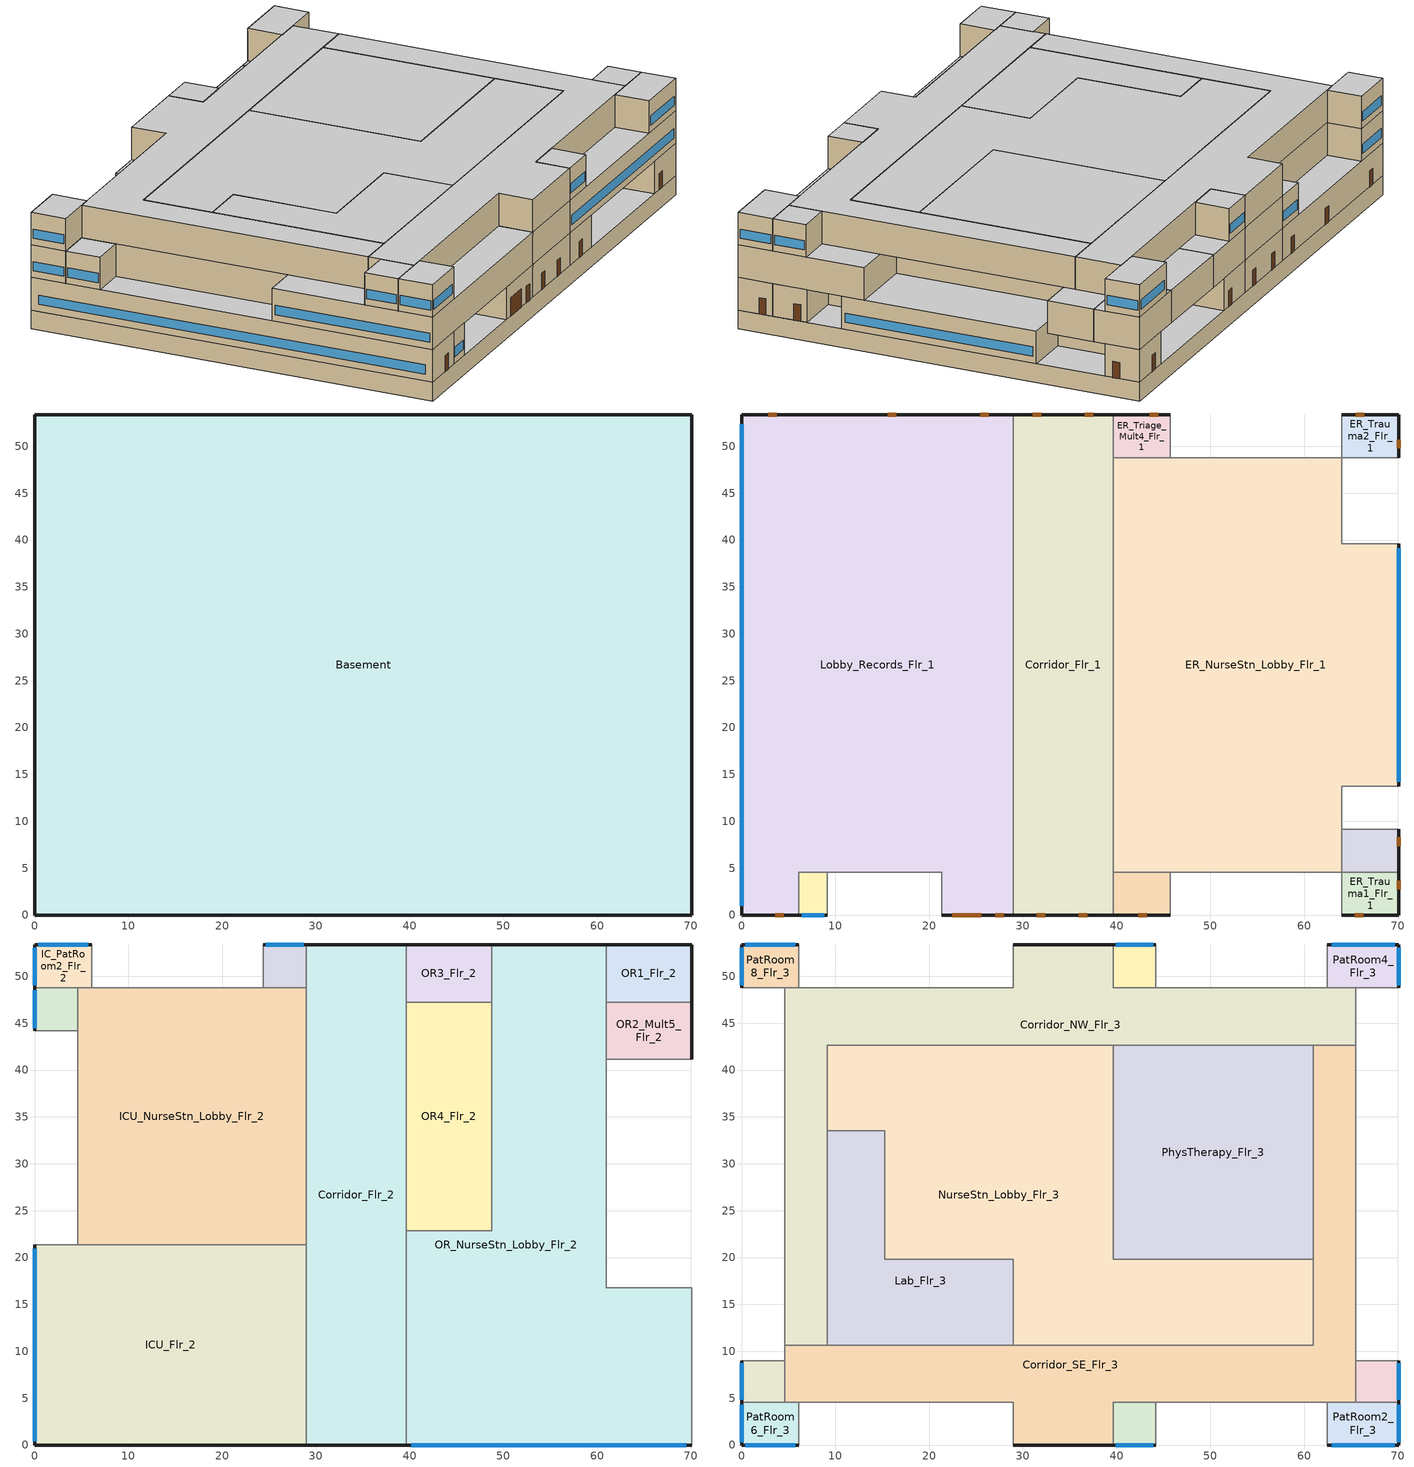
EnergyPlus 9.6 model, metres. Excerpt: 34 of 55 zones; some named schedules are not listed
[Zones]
Basement
 floor adiabatic (ext_slab_8in_with_carpet): 70.1,53.34 70.1,0 0,0 0,53.34 z-2.44
 wall ground: 70.1,0 70.1,53.34 0,53.34 0,0 70.1,0 z-2.44:0
 ceiling adiabatic (int_slab_ceiling): 70.1,0 70.1,53.34 0,53.34 0,0 z0
Corridor_Flr_1
 floor adiabatic (int_slab_floor): 39.62,53.34 39.62,0 28.96,0 28.96,53.34 z0
 wall outside (nonres_ext_wall): 39.62,53.34 28.96,53.34 / 28.96,0 39.62,0 z0:4.27
 wall to Lobby_Records_Flr_1 (Air_Wall): 28.96,53.34 28.96,15.24 z0:4.27
 wall to Lobby_Records_Flr_1 (int_wall): 28.96,15.24 28.96,0 z0:4.27
 wall adiabatic (int_wall): 39.62,0 39.62,53.34 z0:4.27
 door (Swinging Door_con): 37.53,53.34 36.62,53.34 / 31.97,53.34 31.05,53.34 / 31.5,0 32.41,0 / 35.95,0 36.87,0 z0:2.13
 ceiling adiabatic (int_slab_ceiling): 39.62,0 39.62,53.34 28.96,53.34 28.96,0 z4.27
ER_Exam1_Mult4_Flr_1
 floor adiabatic (int_slab_floor): 45.72,4.57 45.72,0 39.62,0 39.62,4.57 z0
 wall outside (nonres_ext_wall): 39.62,0 45.72,0 z0:4.27
 wall adiabatic (int_wall): 45.72,0 45.72,4.57 39.62,4.57 39.62,0 z0:4.27
 door (Swinging Door_con): 42.29,0 43.2,0 z0:2.13
 ceiling adiabatic (int_slab_ceiling): 45.72,0 45.72,4.57 39.62,4.57 39.62,0 z4.27
ER_Exam3_Mult4_Flr_1
 floor adiabatic (int_slab_floor): 70.1,9.14 70.1,4.57 64.01,4.57 64.01,9.14 z0
 wall outside (nonres_ext_wall): 70.1,4.57 70.1,9.14 z0:4.27
 wall adiabatic (int_wall): 70.1,9.14 64.01,9.14 64.01,4.57 70.1,4.57 z0:4.27
 door (Swinging Door_con): 70.1,7.36 70.1,8.27 z0:2.13
 ceiling adiabatic (int_slab_ceiling): 70.1,4.57 70.1,9.14 64.01,9.14 64.01,4.57 z4.27
ER_NurseStn_Lobby_Flr_1
 floor adiabatic (int_slab_floor): 64.01,48.77 64.01,39.62 70.1,39.62 70.1,13.72 64.01,13.72 64.01,4.57 39.62,4.57 39.62,48.77 z0
 wall outside (nonres_ext_wall): 70.1,13.72 70.1,39.62 z0:4.27
 wall adiabatic (int_wall): 70.1,39.62 64.01,39.62 64.01,48.77 39.62,48.77 39.62,4.57 64.01,4.57 64.01,13.72 70.1,13.72 z0:4.27
 window (NonresWindow_U_0.57_SHGC_0.25): 70.1,14.2 70.1,39.14 z0.91:2.13
 ceiling adiabatic (int_slab_ceiling): 64.01,4.57 64.01,13.72 70.1,13.72 70.1,39.62 64.01,39.62 64.01,48.77 39.62,48.77 39.62,4.57 z4.27
ER_Trauma1_Flr_1
 floor adiabatic (int_slab_floor): 70.1,4.57 70.1,0 64.01,0 64.01,4.57 z0
 wall outside (nonres_ext_wall): 64.01,0 70.1,0 70.1,4.57 z0:4.27
 wall adiabatic (int_wall): 70.1,4.57 64.01,4.57 64.01,0 z0:4.27
 door (Swinging Door_con): 70.1,2.76 70.1,3.67 / 65.38,0 66.29,0 z0:2.13
 ceiling adiabatic (int_slab_ceiling): 70.1,0 70.1,4.57 64.01,4.57 64.01,0 z4.27
ER_Trauma2_Flr_1
 floor adiabatic (int_slab_floor): 70.1,53.34 70.1,48.77 64.01,48.77 64.01,53.34 z0
 wall outside (nonres_ext_wall): 70.1,48.77 70.1,53.34 64.01,53.34 z0:4.27
 wall adiabatic (int_wall): 64.01,53.34 64.01,48.77 70.1,48.77 z0:4.27
 door (Swinging Door_con): 70.1,49.79 70.1,50.7 / 66.43,53.34 65.52,53.34 z0:2.13
 ceiling adiabatic (int_slab_ceiling): 70.1,48.77 70.1,53.34 64.01,53.34 64.01,48.77 z4.27
ER_Triage_Mult4_Flr_1
 floor adiabatic (int_slab_floor): 45.72,53.34 45.72,48.77 39.62,48.77 39.62,53.34 z0
 wall outside (nonres_ext_wall): 45.72,53.34 39.62,53.34 z0:4.27
 wall adiabatic (int_wall): 39.62,53.34 39.62,48.77 45.72,48.77 45.72,53.34 z0:4.27
 door (Swinging Door_con): 44.45,53.34 43.53,53.34 z0:2.13
 ceiling adiabatic (int_slab_ceiling): 45.72,48.77 45.72,53.34 39.62,53.34 39.62,48.77 z4.27
Lobby_Records_Flr_1
 floor adiabatic (int_slab_floor): 28.96,53.34 28.96,0 21.34,0 21.34,4.57 6.1,4.57 6.1,0 0,0 0,53.34 z0
 wall outside (nonres_ext_wall): 21.34,0 28.96,0 / 28.96,53.34 0,53.34 0,0 6.1,0 z0:4.27
 wall adiabatic (int_wall): 6.1,0 6.1,4.57 21.34,4.57 21.34,0 z0:4.27
 window (NonresWindow_U_0.57_SHGC_0.25): 0,52.34 0,1 z0.91:2.13
 door (Swinging Door_con): 3.59,0 4.5,0 / 27.05,0 27.97,0 / 26.37,53.34 25.46,53.34 / 16.51,53.34 15.59,53.34 / 3.75,53.34 2.84,53.34 z0:2.13
 door (Overhead Door_con): 22.48,0 25.53,0 z0:2.44
 ceiling adiabatic (int_slab_ceiling): 28.96,0 28.96,53.34 0,53.34 0,0 6.1,0 6.1,4.57 21.34,4.57 21.34,0 z4.27
Office1_Mult4_Flr_1
 floor adiabatic (int_slab_floor): 9.14,4.57 9.14,0 6.1,0 6.1,4.57 z0
 wall outside (nonres_ext_wall): 6.1,0 9.14,0 z0:4.27
 wall adiabatic (int_wall): 9.14,0 9.14,4.57 6.1,4.57 6.1,0 z0:4.27
 window (NonreseastWindow_U_0.57_SHGC_0.25): 6.41,0 8.84,0 z0.91:2.13
 ceiling adiabatic (int_slab_ceiling): 9.14,0 9.14,4.57 6.1,4.57 6.1,0 z4.27
Corridor_Flr_2
 floor adiabatic (int_slab_floor): 39.62,53.34 39.62,0 28.96,0 28.96,53.34 z4.27
 wall outside (nonres_ext_wall): 39.62,53.34 28.96,53.34 / 28.96,0 39.62,0 z4.27:8.54
 wall adiabatic (int_wall): 39.62,0 39.62,53.34 / 28.96,53.34 28.96,0 z4.27:8.54
 ceiling adiabatic (int_slab_ceiling): 39.62,0 39.62,53.34 28.96,53.34 28.96,0 z8.54
ICU_Flr_2
 floor adiabatic (int_slab_floor): 28.96,21.34 28.96,0 0,0 0,21.34 z4.27
 wall outside (nonres_ext_wall): 0,21.34 0,0 28.96,0 z4.27:8.54
 wall adiabatic (int_wall): 28.96,0 28.96,21.34 0,21.34 z4.27:8.54
 window (NonresWindow_U_0.57_SHGC_0.25): 0,20.94 0,0.4 z5.18:6.4
 ceiling adiabatic (int_slab_ceiling): 28.96,0 28.96,21.34 0,21.34 0,0 z8.54
ICU_NurseStn_Lobby_Flr_2
 floor adiabatic (int_slab_floor): 28.96,48.77 28.96,21.34 4.57,21.34 4.57,48.77 z4.27
 wall adiabatic (int_wall): 28.96,21.34 28.96,48.77 4.57,48.77 4.57,21.34 28.96,21.34 z4.27:8.54
 ceiling adiabatic (int_slab_ceiling): 28.96,21.34 28.96,48.77 4.57,48.77 4.57,21.34 z8.54
IC_PatRoom1_Mult5_Flr_2
 floor adiabatic (int_slab_floor): 28.96,53.34 28.96,48.77 24.38,48.77 24.38,53.34 z4.27
 wall outside (nonres_ext_wall): 28.96,53.34 24.38,53.34 z4.27:8.54
 wall adiabatic (int_wall): 24.38,53.34 24.38,48.77 28.96,48.77 28.96,53.34 z4.27:8.54
 window (NonresWindow_U_0.57_SHGC_0.25): 28.68,53.34 24.66,53.34 z5.18:6.4
 ceiling adiabatic (int_slab_ceiling): 28.96,48.77 28.96,53.34 24.38,53.34 24.38,48.77 z8.54
IC_PatRoom2_Flr_2
 floor adiabatic (int_slab_floor): 6.1,53.34 6.1,48.77 0,48.77 0,53.34 z4.27
 wall outside (nonres_ext_wall): 6.1,53.34 0,53.34 0,48.77 z4.27:8.54
 wall adiabatic (int_wall): 0,48.77 6.1,48.77 6.1,53.34 z4.27:8.54
 window (NonresWindow_U_0.57_SHGC_0.25): 5.73,53.34 0.37,53.34 / 0,53.07 0,49.04 z5.18:6.4
 ceiling adiabatic (int_slab_ceiling): 6.1,48.77 6.1,53.34 0,53.34 0,48.77 z8.54
IC_PatRoom3_Mult6_Flr_2
 floor adiabatic (int_slab_floor): 4.57,48.77 4.57,44.2 0,44.2 0,48.77 z4.27
 wall outside (nonres_ext_wall): 0,48.77 0,44.2 z4.27:8.54
 wall adiabatic (int_wall): 0,44.2 4.57,44.2 4.57,48.77 0,48.77 z4.27:8.54
 window (NonresWindow_U_0.57_SHGC_0.25): 0,48.49 0,44.47 z5.18:6.4
 ceiling adiabatic (int_slab_ceiling): 4.57,44.2 4.57,48.77 0,48.77 0,44.2 z8.54
OR1_Flr_2
 floor adiabatic (int_slab_floor): 70.1,53.34 70.1,47.24 60.96,47.24 60.96,53.34 z4.27
 wall outside (nonres_ext_wall): 70.1,47.24 70.1,53.34 60.96,53.34 z4.27:8.54
 wall adiabatic (int_wall): 60.96,53.34 60.96,47.24 70.1,47.24 z4.27:8.54
 ceiling adiabatic (int_slab_ceiling): 70.1,47.24 70.1,53.34 60.96,53.34 60.96,47.24 z8.54
OR2_Mult5_Flr_2
 floor adiabatic (int_slab_floor): 70.1,47.24 70.1,41.15 60.96,41.15 60.96,47.24 z4.27
 wall outside (nonres_ext_wall): 70.1,41.15 70.1,47.24 z4.27:8.54
 wall adiabatic (int_wall): 70.1,47.24 60.96,47.24 60.96,41.15 70.1,41.15 z4.27:8.54
 ceiling adiabatic (int_slab_ceiling): 70.1,41.15 70.1,47.24 60.96,47.24 60.96,41.15 z8.54
OR3_Flr_2
 floor adiabatic (int_slab_floor): 48.77,53.34 48.77,47.24 39.62,47.24 39.62,53.34 z4.27
 wall outside (nonres_ext_wall): 48.77,53.34 39.62,53.34 z4.27:8.54
 wall adiabatic (int_wall): 39.62,53.34 39.62,47.24 48.77,47.24 48.77,53.34 z4.27:8.54
 ceiling adiabatic (int_slab_ceiling): 48.77,47.24 48.77,53.34 39.62,53.34 39.62,47.24 z8.54
OR4_Flr_2
 floor adiabatic (int_slab_floor): 48.77,47.24 48.77,22.86 39.62,22.86 39.62,47.24 z4.27
 wall adiabatic (int_wall): 48.77,22.86 48.77,47.24 39.62,47.24 39.62,22.86 48.77,22.86 z4.27:8.54
 ceiling adiabatic (int_slab_ceiling): 48.77,22.86 48.77,47.24 39.62,47.24 39.62,22.86 z8.54
OR_NurseStn_Lobby_Flr_2
 floor adiabatic (int_slab_floor): 60.96,53.34 60.96,16.76 70.1,16.76 70.1,0 39.62,0 39.62,22.86 48.77,22.86 48.77,53.34 z4.27
 wall outside (nonres_ext_wall): 60.96,53.34 48.77,53.34 / 39.62,0 70.1,0 z4.27:8.54
 wall adiabatic (int_wall): 70.1,0 70.1,16.76 60.96,16.76 60.96,53.34 / 48.77,53.34 48.77,22.86 39.62,22.86 39.62,0 z4.27:8.54
 window (NonreseastWindow_U_0.57_SHGC_0.25): 40.2,0 69.53,0 z5.18:6.4
 ceiling adiabatic (int_slab_ceiling): 70.1,0 70.1,16.76 60.96,16.76 60.96,53.34 48.77,53.34 48.77,22.86 39.62,22.86 39.62,0 z8.54
Corridor_NW_Flr_3
 floor adiabatic (int_slab_floor): 39.62,53.34 39.62,48.77 65.53,48.77 65.53,42.67 9.14,42.67 9.14,10.67 4.57,10.67 4.57,48.77 28.96,48.77 28.96,53.34 z8.54
 wall outside (res_ext_wall): 39.62,53.34 28.96,53.34 z8.54:12.8
 wall to NurseStn_Lobby_Flr_3 (Air_Wall): 9.14,33.58 9.14,42.67 39.62,42.67 z8.54:12.8
 wall adiabatic (int_wall): 28.96,53.34 28.96,48.77 4.57,48.77 4.57,10.67 / 65.53,42.67 65.53,48.77 39.62,48.77 39.62,53.34 z8.54:12.8
 wall to PhysTherapy_Flr_3 (int_wall): 39.62,42.67 60.96,42.67 z8.54:12.8
 wall to Lab_Flr_3 (int_wall): 9.14,10.67 9.14,33.58 z8.54:12.8
 wall to Corridor_SE_Flr_3 (Air_Wall): 60.96,42.67 65.53,42.67 / 4.57,10.67 9.14,10.67 z8.54:12.8
 ceiling adiabatic (int_slab_ceiling): 9.14,10.67 9.14,42.67 65.53,42.67 65.53,48.77 39.62,48.77 39.62,53.34 28.96,53.34 28.96,48.77 4.57,48.77 4.57,10.67 z12.8
Corridor_SE_Flr_3
 floor adiabatic (int_slab_floor): 65.53,42.67 65.53,4.57 39.62,4.57 39.62,0 28.96,0 28.96,4.57 4.57,4.57 4.57,10.67 60.96,10.67 60.96,42.67 z8.54
 wall outside (res_ext_wall): 28.96,0 39.62,0 z8.54:12.8
 wall adiabatic (int_wall): 39.62,0 39.62,4.57 65.53,4.57 65.53,42.67 / 4.57,10.67 4.57,4.57 28.96,4.57 28.96,0 z8.54:12.8
 wall to NurseStn_Lobby_Flr_3 (Air_Wall): 60.96,19.81 60.96,10.67 28.96,10.67 z8.54:12.8
 wall to PhysTherapy_Flr_3 (int_wall): 60.96,42.67 60.96,19.81 z8.54:12.8
 wall to Lab_Flr_3 (int_wall): 28.96,10.67 9.14,10.67 z8.54:12.8
 ceiling adiabatic (int_slab_ceiling): 39.62,0 39.62,4.57 65.53,4.57 65.53,42.67 60.96,42.67 60.96,10.67 4.57,10.67 4.57,4.57 28.96,4.57 28.96,0 z12.8
Lab_Flr_3
 floor adiabatic (int_slab_floor): 15.24,33.53 15.24,19.81 28.96,19.81 28.96,10.67 9.14,10.67 9.14,33.53 z8.54
 wall to NurseStn_Lobby_Flr_3 (int_wall): 28.96,10.67 28.96,19.81 15.24,19.81 15.24,33.53 9.14,33.53 z8.54:12.8
 ceiling adiabatic (int_slab_ceiling): 28.96,10.67 28.96,19.81 15.24,19.81 15.24,33.53 9.14,33.53 9.14,10.67 z12.8
NurseStn_Lobby_Flr_3
 floor adiabatic (int_slab_floor): 39.62,42.67 39.62,19.81 60.96,19.81 60.96,10.67 28.96,10.67 28.96,19.81 15.24,19.81 15.24,33.53 9.14,33.53 9.14,42.67 z8.54
 wall to PhysTherapy_Flr_3 (int_wall): 60.96,19.81 39.62,19.81 39.62,42.67 z8.54:12.8
 ceiling adiabatic (int_slab_ceiling): 60.96,10.67 60.96,19.81 39.62,19.81 39.62,42.67 9.14,42.67 9.14,33.53 15.24,33.53 15.24,19.81 28.96,19.81 28.96,10.67 z12.8
PatRoom1_Mult10_Flr_3
 floor adiabatic (int_slab_floor): 44.2,4.57 44.2,0 39.62,0 39.62,4.57 z8.54
 wall outside (res_ext_wall): 39.62,0 44.2,0 z8.54:12.8
 wall adiabatic (int_wall): 44.2,0 44.2,4.57 39.62,4.57 39.62,0 z8.54:12.8
 window (NonreseastWindow_U_0.57_SHGC_0.25): 39.9,0 43.92,0 z9.45:10.67
 ceiling adiabatic (int_slab_ceiling): 44.2,0 44.2,4.57 39.62,4.57 39.62,0 z12.8
PatRoom2_Flr_3
 floor adiabatic (int_slab_floor): 70.1,4.57 70.1,0 62.48,0 62.48,4.57 z8.54
 wall outside (res_ext_wall): 62.48,0 70.1,0 70.1,4.57 z8.54:12.8
 wall adiabatic (int_wall): 70.1,4.57 62.48,4.57 62.48,0 z8.54:12.8
 window (NonresWindow_U_0.57_SHGC_0.25): 70.1,0.27 70.1,4.3 z9.45:10.67
 window (NonreseastWindow_U_0.57_SHGC_0.25): 62.94,0 69.65,0 z9.45:10.67
 ceiling adiabatic (int_slab_ceiling): 70.1,0 70.1,4.57 62.48,4.57 62.48,0 z12.8
PatRoom3_Mult10_Flr_3
 floor adiabatic (int_slab_floor): 70.1,8.99 70.1,4.57 65.53,4.57 65.53,8.99 z8.54
 wall outside (res_ext_wall): 70.1,4.57 70.1,8.99 z8.54:12.8
 wall adiabatic (int_wall): 70.1,8.99 65.53,8.99 65.53,4.57 70.1,4.57 z8.54:12.8
 window (NonresWindow_U_0.57_SHGC_0.25): 70.1,4.84 70.1,8.73 z9.45:10.67
 ceiling adiabatic (int_slab_ceiling): 70.1,4.57 70.1,8.99 65.53,8.99 65.53,4.57 z12.8
PatRoom4_Flr_3
 floor adiabatic (int_slab_floor): 70.1,53.34 70.1,48.77 62.48,48.77 62.48,53.34 z8.54
 wall outside (res_ext_wall): 70.1,48.77 70.1,53.34 62.48,53.34 z8.54:12.8
 wall adiabatic (int_wall): 62.48,53.34 62.48,48.77 70.1,48.77 z8.54:12.8
 window (NonresWindow_U_0.57_SHGC_0.25): 70.1,49.04 70.1,53.07 / 69.65,53.34 62.94,53.34 z9.45:10.67
 ceiling adiabatic (int_slab_ceiling): 70.1,48.77 70.1,53.34 62.48,53.34 62.48,48.77 z12.8
PatRoom5_Mult10_Flr_3
 floor adiabatic (int_slab_floor): 44.2,53.34 44.2,48.77 39.62,48.77 39.62,53.34 z8.54
 wall outside (res_ext_wall): 44.2,53.34 39.62,53.34 z8.54:12.8
 wall adiabatic (int_wall): 39.62,53.34 39.62,48.77 44.2,48.77 44.2,53.34 z8.54:12.8
 window (NonresWindow_U_0.57_SHGC_0.25): 43.92,53.34 39.9,53.34 z9.45:10.67
 ceiling adiabatic (int_slab_ceiling): 44.2,48.77 44.2,53.34 39.62,53.34 39.62,48.77 z12.8
PatRoom6_Flr_3
 floor adiabatic (int_slab_floor): 6.1,4.57 6.1,0 0,0 0,4.57 z8.54
 wall outside (res_ext_wall): 0,4.57 0,0 6.1,0 z8.54:12.8
 wall adiabatic (int_wall): 6.1,0 6.1,4.57 0,4.57 z8.54:12.8
 window (NonreseastWindow_U_0.57_SHGC_0.25): 0.37,0 5.73,0 z9.45:10.67
 window (NonresWindow_U_0.57_SHGC_0.25): 0,4.3 0,0.27 z9.45:10.67
 ceiling adiabatic (int_slab_ceiling): 6.1,0 6.1,4.57 0,4.57 0,0 z12.8
PatRoom7_Mult10_Flr_3
 floor adiabatic (int_slab_floor): 4.57,8.99 4.57,4.57 0,4.57 0,8.99 z8.54
 wall outside (res_ext_wall): 0,8.99 0,4.57 z8.54:12.8
 wall adiabatic (int_wall): 0,4.57 4.57,4.57 4.57,8.99 0,8.99 z8.54:12.8
 window (NonresWindow_U_0.57_SHGC_0.25): 0,8.73 0,4.84 z9.45:10.67
 ceiling adiabatic (int_slab_ceiling): 4.57,4.57 4.57,8.99 0,8.99 0,4.57 z12.8
PatRoom8_Flr_3
 floor adiabatic (int_slab_floor): 6.1,53.34 6.1,48.77 0,48.77 0,53.34 z8.54
 wall outside (res_ext_wall): 6.1,53.34 0,53.34 0,48.77 z8.54:12.8
 wall adiabatic (int_wall): 0,48.77 6.1,48.77 6.1,53.34 z8.54:12.8
 window (NonresWindow_U_0.57_SHGC_0.25): 5.73,53.34 0.37,53.34 / 0,53.07 0,49.04 z9.45:10.67
 ceiling adiabatic (int_slab_ceiling): 6.1,48.77 6.1,53.34 0,53.34 0,48.77 z12.8
PhysTherapy_Flr_3
 floor adiabatic (int_slab_floor): 60.96,42.67 60.96,19.81 39.62,19.81 39.62,42.67 z8.54
 ceiling adiabatic (int_slab_ceiling): 60.96,19.81 60.96,42.67 39.62,42.67 39.62,19.81 z12.8
[Building]
Hospital: North Axis {deg}=0; Terrain=City; Loads Convergence Tolerance Value {W}=0.04; Temperature Convergence Tolerance Value {deltaC}=0.2; Solar Distribution=FullInteriorAndExterior; Maximum Number of Warmup Days=25; Minimum Number of Warmup Days=6
[Site:Location]
Red Bluff: Latitude {deg}=40.15; Longitude {deg}=-122.25; Time Zone {hr}=-8; Elevation {m}=106
[SizingPeriod:DesignDay] Day of Month=21; Dry-Bulb Temperature Range Modifier Type=DefaultMultipliers; Rain Indicator=No; Snow Indicator=No; Daylight Saving Time Indicator=No; Begin Environment Reset Mode=FullResetAtBeginEnvironment
Name | Month | Day Type | Maximum Dry-Bulb Temperature {C} | Daily Dry-Bulb Temperature Range {deltaC} | Humidity Condition Type | Wetbulb or DewPoint at Maximum Dry-Bulb {C} | Barometric Pressure {Pa} | Wind Speed {m/s} | Wind Direction {deg} | Solar Model Indicator | ASHRAE Clear Sky Optical Depth for Beam Irradiance (taub) | ASHRAE Clear Sky Optical Depth for Diffuse Irradiance (taud) | Sky Clearness
El Paso International Ap  Ut Ann Clg .4% Condns DB=>MWB | 7 | SummerDesignDay | 38.1 | 13 | Wetbulb | 18.1 | 87865 | 3.9 | 280 | ASHRAETau | 0.605 | 1.547
El Paso International Ap  Ut Ann Htg 99.6% Condns DB | 12 | WinterDesignDay | -5.2 | 0 | Wetbulb | -5.2 | 87865 | 2.2 | 20 | ASHRAEClearSky |  |  | 0
Red Bluff Ann Clg .4% Condns DB=>MWB | 7 | SummerDesignDay | 40.6 | 16.9 | Wetbulb | 20.9 | 100058 | 3.9 | 150 | ASHRAETau | 0.364 | 2.504
Red Bluff Ann Clg .4% Condns DP=>MDB | 7 | SummerDesignDay | 27.7 | 16.9 | Dewpoint | 18.7 | 100058 | 3.9 | 150 | ASHRAETau | 0.364 | 2.504
[Material] Thermal Absorptance=0.9; Solar Absorptance=0.7
Name | Roughness | Thickness {m} | Conductivity {W/m-K} | Density {kg/m3} | Specific Heat {J/kg-K} | Visible Absorptance
100mm Normalweight concrete floor | MediumRough | 0.1016 | 2.31 | 2322 | 832 | 0.7
200mm Normalweight concrete floor; 200mm Normalweight concrete wall | MediumRough | 0.2032 | 2.31 | 2322 | 832 | 0.7
G01 13mm gypsum board | Smooth | 0.0127 | 0.16 | 800 | 1090 | 0.5
Std Wood 6inch | MediumSmooth | 0.15 | 0.12 | 540 | 1210 | 0.7
[Material:NoMass] Thermal Absorptance=0.9; Solar Absorptance=0.7
Name | Roughness | Thermal Resistance {m2-K/W} | Visible Absorptance
Air_Wall_Material | Rough | 0.207949 | 0.7
CP02 CARPET PAD | VeryRough | 0.21648 | 0.8
Nonres_Exterior_Wall_Insulation | MediumSmooth | 0.849259 | 0.7
Opaque Door panel_con | MediumRough | 0.251572 | 0.7
Overhead Door_con Panel | MediumRough | 0.352 | 0.7
Res_Exterior_Wall_Insulation | MediumSmooth | 1.11476 | 0.7
[WindowMaterial:SimpleGlazingSystem] U-Factor {W/m2-K}=3.23661; Solar Heat Gain Coefficient=0.25; Visible Transmittance=0.25
Nonres East Glazing Layer; Nonres Window Glazing Layer
[Construction]
Air_Wall: Air_Wall_Material
ext_slab_8in_with_carpet: 200mm Normalweight concrete floor, CP02 CARPET PAD
InteriorFurnishings: Std Wood 6inch
int_slab_ceiling: CP02 CARPET PAD, 100mm Normalweight concrete floor
int_slab_floor: 100mm Normalweight concrete floor, CP02 CARPET PAD
int_wall: G01 13mm gypsum board, G01 13mm gypsum board
NonreseastWindow_U_0.57_SHGC_0.25: Nonres East Glazing Layer
NonresWindow_U_0.57_SHGC_0.25: Nonres Window Glazing Layer
nonres_ext_wall: 200mm Normalweight concrete wall, Nonres_Exterior_Wall_Insulation, G01 13mm gypsum board
Overhead Door_con: Overhead Door_con Panel
res_ext_wall: 200mm Normalweight concrete wall, Res_Exterior_Wall_Insulation, G01 13mm gypsum board
Swinging Door_con: Opaque Door panel_con
[Zone] Part of Total Floor Area=Yes
Name | Multiplier | Ceiling Height {m} | Volume {m3}
Basement | 1 | 2.439 | 9120.27
Corridor_Flr_1; Corridor_Flr_2 | 1 | 4.2683 | 2428.79
Corridor_NW_Flr_3; Corridor_SE_Flr_3 | 1 | 4.2683 | 2418.88
ER_Exam1_Mult4_Flr_1; ER_Exam3_Mult4_Flr_1; ER_Triage_Mult4_Flr_1 | 4 | 4.2683 | 118.96
ER_NurseStn_Lobby_Flr_1 | 1 | 4.2683 | 5273.95
ER_Trauma1_Flr_1; ER_Trauma2_Flr_1; IC_PatRoom2_Flr_2; PatRoom6_Flr_3; PatRoom8_Flr_3 | 1 | 4.2683 | 118.96
ICU_Flr_2 | 1 | 4.2683 | 2637.63
ICU_NurseStn_Lobby_Flr_2 | 1 | 4.2683 | 2854.51
IC_PatRoom1_Mult5_Flr_2 | 5 | 4.2683 | 89.21
IC_PatRoom3_Mult6_Flr_2 | 6 | 4.2683 | 89.21
Lab_Flr_3 | 1 | 4.2683 | 1129.43
Lobby_Records_Flr_1 | 1 | 4.2683 | 6294.92
NurseStn_Lobby_Flr_3 | 1 | 4.2683 | 3866.25
Office1_Mult4_Flr_1 | 5 | 4.2683 | 59.5
OR1_Flr_2; OR3_Flr_2 | 1 | 4.2683 | 237.91
OR2_Mult5_Flr_2 | 5 | 4.2683 | 237.91
OR4_Flr_2 | 1 | 4.2683 | 951.7
OR_NurseStn_Lobby_Flr_2 | 1 | 4.2683 | 4322.24
PatRoom1_Mult10_Flr_3; PatRoom5_Mult10_Flr_3 | 10 | 4.2683 | 89.21
PatRoom2_Flr_3; PatRoom4_Flr_3 | 1 | 4.2683 | 148.71
PatRoom3_Mult10_Flr_3; PatRoom7_Mult10_Flr_3 | 10 | 4.2683 | 86.26
PhysTherapy_Flr_3 | 1 | 4.2683 | 2081.82
[InternalMass] Construction=InteriorFurnishings
Name | Zone or ZoneList | Surface Area {m2}
Basement_InternalMass_1 | Basement | 7478.69
Corridor_Flr_1_InternalMass_1 | Corridor_Flr_1 | 1138.06
Corridor_Flr_2_InternalMass_1 | Corridor_Flr_2 | 1138.06
Corridor_NW_Flr_3_InternalMass_1 | Corridor_NW_Flr_3 | 1133.42
Corridor_SE_Flr_3_InternalMass_1 | Corridor_SE_Flr_3 | 1133.42
ER_Exam1_Mult4_Flr_1_InternalMass_1 | ER_Exam1_Mult4_Flr_1 | 55.7418
ER_Exam3_Mult4_Flr_1_InternalMass_1 | ER_Exam3_Mult4_Flr_1 | 55.7418
ER_NurseStn_Lobby_Flr_1_InternalMass_1 | ER_NurseStn_Lobby_Flr_1 | 2471.22
ER_Trauma1_Flr_1_InternalMass_1 | ER_Trauma1_Flr_1 | 55.7418
ER_Trauma2_Flr_1_InternalMass_1 | ER_Trauma2_Flr_1 | 55.7418
ER_Triage_Mult4_Flr_1_InternalMass_1 | ER_Triage_Mult4_Flr_1 | 55.7418
ICU_Flr_2_InternalMass_1 | ICU_Flr_2 | 1235.93
ICU_NurseStn_Lobby_Flr_2_InternalMass_1 | ICU_NurseStn_Lobby_Flr_2 | 1337.54
IC_PatRoom1_Mult5_Flr_2_InternalMass_1 | IC_PatRoom1_Mult5_Flr_2 | 41.8064
IC_PatRoom2_Flr_2_InternalMass_1 | IC_PatRoom2_Flr_2 | 55.7418
IC_PatRoom3_Mult6_Flr_2_InternalMass_1 | IC_PatRoom3_Mult6_Flr_2 | 41.8064
Lab_Flr_3_InternalMass_1 | Lab_Flr_3 | 529.5473
Lobby_Records_Flr_1_InternalMass_1 | Lobby_Records_Flr_1 | 2949.62
NurseStn_Lobby_Flr_3_InternalMass_1 | NurseStn_Lobby_Flr_3 | 1811.61
Office1_Mult4_Flr_1_InternalMass_1 | Office1_Mult4_Flr_1 | 27.8709
OR1_Flr_2_InternalMass_1 | OR1_Flr_2 | 111.4836
OR2_Mult5_Flr_2_InternalMass_1 | OR2_Mult5_Flr_2 | 111.4836
OR3_Flr_2_InternalMass_1 | OR3_Flr_2 | 111.4836
OR4_Flr_2_InternalMass_1 | OR4_Flr_2 | 445.9346
OR_NurseStn_Lobby_Flr_2_InternalMass_1 | OR_NurseStn_Lobby_Flr_2 | 2025.29
PatRoom1_Mult10_Flr_3_InternalMass_1 | PatRoom1_Mult10_Flr_3 | 41.8064
PatRoom2_Flr_3_InternalMass_1 | PatRoom2_Flr_3 | 69.6773
PatRoom3_Mult10_Flr_3_InternalMass_1 | PatRoom3_Mult10_Flr_3 | 40.4165
PatRoom4_Flr_3_InternalMass_1 | PatRoom4_Flr_3 | 69.6773
PatRoom5_Mult10_Flr_3_InternalMass_1 | PatRoom5_Mult10_Flr_3 | 41.8064
PatRoom6_Flr_3_InternalMass_1 | PatRoom6_Flr_3 | 55.7418
PatRoom7_Mult10_Flr_3_InternalMass_1 | PatRoom7_Mult10_Flr_3 | 40.4165
PatRoom8_Flr_3_InternalMass_1 | PatRoom8_Flr_3 | 55.7418
PhysTherapy_Flr_3_InternalMass_1 | PhysTherapy_Flr_3 | 975.4819
[People] Number of People Calculation Method=People; Fraction Radiant=0.3; Activity Level Schedule=ACTIVITY_SCH; Enable ASHRAE 55 Comfort Warnings=No; Mean Radiant Temperature Calculation Type=ZoneAveraged; Work Efficiency Schedule=WORK_EFF_SCH; Clothing Insulation Schedule=CLOTHING_SCH; Air Velocity Schedule=AIR_VELO_SCH; Thermal Comfort Model Type 1=FANGER
Name | Zone or ZoneList or Space or SpaceList | Number of People Schedule | Number of People
Basement | Basement | BLDG_OCC_SCH | 100.5885
Corridor_Flr_1 | Corridor_Flr_1 | BLDG_OCC_EXTD_SCH | 6.1228
Corridor_Flr_2 | Corridor_Flr_2 | BLDG_OCC_EXTD_SCH | 6.1228
Corridor_NW_Flr_3 | Corridor_NW_Flr_3 | BLDG_OCC_EXTD_SCH | 6.0978
Corridor_SE_Flr_3 | Corridor_SE_Flr_3 | BLDG_OCC_EXTD_SCH | 6.0978
ER_Exam1_Mult4_Flr_1 | ER_Exam1_Mult4_Flr_1 | BLDG_OCC_EXTD_SCH | 5.9976
ER_Exam3_Mult4_Flr_1 | ER_Exam3_Mult4_Flr_1 | BLDG_OCC_EXTD_SCH | 5.9976
ER_NurseStn_Lobby_Flr_1 | ER_NurseStn_Lobby_Flr_1 | BLDG_OCC_EXTD_SCH | 17.7269
ER_Trauma1_Flr_1 | ER_Trauma1_Flr_1 | BLDG_OCC_EXTD_SCH | 5.9976
ER_Trauma2_Flr_1 | ER_Trauma2_Flr_1 | BLDG_OCC_EXTD_SCH | 5.9976
ER_Triage_Mult4_Flr_1 | ER_Triage_Mult4_Flr_1 | BLDG_OCC_EXTD_SCH | 5.9976
ICU_Flr_2 | ICU_Flr_2 | BLDG_OCC_EXTD_SCH | 33.2462
ICU_NurseStn_Lobby_Flr_2 | ICU_NurseStn_Lobby_Flr_2 | BLDG_OCC_EXTD_SCH | 9.5946
IC_PatRoom1_Mult5_Flr_2 | IC_PatRoom1_Mult5_Flr_2 | BLDG_OCC_EXTD_SCH | 1.1244
IC_PatRoom2_Flr_2 | IC_PatRoom2_Flr_2 | BLDG_OCC_EXTD_SCH | 1.4994
IC_PatRoom3_Mult6_Flr_2 | IC_PatRoom3_Mult6_Flr_2 | BLDG_OCC_EXTD_SCH | 1.1244
Lab_Flr_3 | Lab_Flr_3 | BLDG_OCC_SCH | 14.2446
Lobby_Records_Flr_1 | Lobby_Records_Flr_1 | BLDG_OCC_SCH | 21.1586
NurseStn_Lobby_Flr_3 | NurseStn_Lobby_Flr_3 | BLDG_OCC_EXTD_SCH | 12.9952
Office1_Mult4_Flr_1 | Office1_Mult4_Flr_1 | BLDG_OCC_SCH | 1.05
OR1_Flr_2 | OR1_Flr_2 | BLDG_OCC_SCH | 2.9988
OR2_Mult5_Flr_2 | OR2_Mult5_Flr_2 | BLDG_OCC_SCH | 2.9988
OR3_Flr_2 | OR3_Flr_2 | BLDG_OCC_SCH | 2.9988
OR4_Flr_2 | OR4_Flr_2 | BLDG_OCC_SCH | 11.9956
OR_NurseStn_Lobby_Flr_2 | OR_NurseStn_Lobby_Flr_2 | BLDG_OCC_EXTD_SCH | 14.528
PatRoom1_Mult10_Flr_3 | PatRoom1_Mult10_Flr_3 | BLDG_OCC_EXTD_SCH | 1.1244
PatRoom2_Flr_3 | PatRoom2_Flr_3 | BLDG_OCC_EXTD_SCH | 1.8744
PatRoom3_Mult10_Flr_3 | PatRoom3_Mult10_Flr_3 | BLDG_OCC_EXTD_SCH | 1.0873
PatRoom4_Flr_3 | PatRoom4_Flr_3 | BLDG_OCC_EXTD_SCH | 1.8744
PatRoom5_Mult10_Flr_3 | PatRoom5_Mult10_Flr_3 | BLDG_OCC_EXTD_SCH | 1.1244
PatRoom6_Flr_3 | PatRoom6_Flr_3 | BLDG_OCC_EXTD_SCH | 1.4994
PatRoom7_Mult10_Flr_3 | PatRoom7_Mult10_Flr_3 | BLDG_OCC_EXTD_SCH | 1.0873
PatRoom8_Flr_3 | PatRoom8_Flr_3 | BLDG_OCC_EXTD_SCH | 1.4994
PhysTherapy_Flr_3 | PhysTherapy_Flr_3 | BLDG_OCC_SCH | 26.2404
[Lights] Design Level Calculation Method=Watts/Area; Return Air Fraction=0; Fraction Radiant=0.7; Fraction Visible=0.2; Fraction Replaceable=1; Return Air Fraction Calculated from Plenum Temperature=No
Name | Zone or ZoneList or Space or SpaceList | Schedule | Watts per Zone Floor Area {W/m2}
Basement_Lights | Basement | BLDG_LIGHT_OFFICE_BSMT_SCH | 10.7639
Corridor_Flr_1_Lights | Corridor_Flr_1 | BLDG_LIGHT_CORRIDOR_SCH | 10.7639
Corridor_Flr_2_Lights | Corridor_Flr_2 | BLDG_LIGHT_CORRIDOR_SCH | 10.7639
Corridor_NW_Flr_3_Lights | Corridor_NW_Flr_3 | BLDG_LIGHT_CORRIDOR_SCH | 10.7639
Corridor_SE_Flr_3_Lights | Corridor_SE_Flr_3 | BLDG_LIGHT_CORRIDOR_SCH | 10.7639
ER_Exam1_Mult4_Flr_1_Lights | ER_Exam1_Mult4_Flr_1 | BLDG_LIGHT_EXAM_SCH | 29.0626
ER_Exam3_Mult4_Flr_1_Lights | ER_Exam3_Mult4_Flr_1 | BLDG_LIGHT_EXAM_SCH | 29.0626
ER_NurseStn_Lobby_Flr_1_Lights | ER_NurseStn_Lobby_Flr_1 | BLDG_LIGHT_NURSEFLR1_SCH | 12.0556
ER_Trauma1_Flr_1_Lights | ER_Trauma1_Flr_1 | BLDG_LIGHT_EXTD_SCH | 29.0626
ER_Trauma2_Flr_1_Lights | ER_Trauma2_Flr_1 | BLDG_LIGHT_EXTD_SCH | 29.0626
ER_Triage_Mult4_Flr_1_Lights | ER_Triage_Mult4_Flr_1 | BLDG_LIGHT_EXTD_SCH | 29.0626
ICU_Flr_2_Lights | ICU_Flr_2 | BLDG_LIGHT_EXTD_SCH | 8.61113
ICU_NurseStn_Lobby_Flr_2_Lights | ICU_NurseStn_Lobby_Flr_2 | BLDG_LIGHT_EXTD_SCH | 10.7639
IC_PatRoom1_Mult5_Flr_2_Lights | IC_PatRoom1_Mult5_Flr_2 | BLDG_LIGHT_EXTD_SCH | 8.61113
IC_PatRoom2_Flr_2_Lights | IC_PatRoom2_Flr_2 | BLDG_LIGHT_EXTD_SCH | 8.61113
IC_PatRoom3_Mult6_Flr_2_Lights | IC_PatRoom3_Mult6_Flr_2 | BLDG_LIGHT_EXTD_SCH | 8.61113
Lab_Flr_3_Lights | Lab_Flr_3 | BLDG_LIGHT_SCH | 15.0695
Lobby_Records_Flr_1_Lights | Lobby_Records_Flr_1 | BLDG_LIGHT_LOBBYFLR1_SCH | 13.7778
NurseStn_Lobby_Flr_3_Lights | NurseStn_Lobby_Flr_3 | BLDG_LIGHT_NURSEFLR234_SCH | 12.7014
Office1_Mult4_Flr_1_Lights | Office1_Mult4_Flr_1 | BLDG_LIGHT_OFFICE_SCH | 10.7639
OR1_Flr_2_Lights | OR1_Flr_2 | BLDG_LIGHT_SCH | 23.6806
OR2_Mult5_Flr_2_Lights | OR2_Mult5_Flr_2 | BLDG_LIGHT_SCH | 23.6806
OR3_Flr_2_Lights | OR3_Flr_2 | BLDG_LIGHT_SCH | 23.6806
OR4_Flr_2_Lights | OR4_Flr_2 | BLDG_LIGHT_SCH | 23.6806
OR_NurseStn_Lobby_Flr_2_Lights | OR_NurseStn_Lobby_Flr_2 | BLDG_LIGHT_NURSEFLR234_SCH | 12.7014
PatRoom1_Mult10_Flr_3_Lights | PatRoom1_Mult10_Flr_3 | BLDG_LIGHT_EXTD_SCH | 7.53474
PatRoom2_Flr_3_Lights | PatRoom2_Flr_3 | BLDG_LIGHT_EXTD_SCH | 7.53474
PatRoom3_Mult10_Flr_3_Lights | PatRoom3_Mult10_Flr_3 | BLDG_LIGHT_EXTD_SCH | 7.53474
PatRoom4_Flr_3_Lights | PatRoom4_Flr_3 | BLDG_LIGHT_EXTD_SCH | 7.53474
PatRoom5_Mult10_Flr_3_Lights | PatRoom5_Mult10_Flr_3 | BLDG_LIGHT_EXTD_SCH | 7.53474
PatRoom6_Flr_3_Lights | PatRoom6_Flr_3 | BLDG_LIGHT_EXTD_SCH | 7.53474
PatRoom7_Mult10_Flr_3_Lights | PatRoom7_Mult10_Flr_3 | BLDG_LIGHT_EXTD_SCH | 7.53474
PatRoom8_Flr_3_Lights | PatRoom8_Flr_3 | BLDG_LIGHT_EXTD_SCH | 7.53474
PhysTherapy_Flr_3_Lights | PhysTherapy_Flr_3 | BLDG_LIGHT_RADIOLOGY_SCH | 9.68752
[ElectricEquipment] Design Level Calculation Method=EquipmentLevel; Fraction Latent=0; Fraction Radiant=0.5; Fraction Lost=0
Name | Zone or ZoneList or Space or SpaceList | Schedule | Design Level {W}
Basement_MiscPlug_Equip | Basement | BLDG_EQUIP_SCH | 30176.5
ER_Exam1_Mult4_Flr_1_MiscPlug_Equip | ER_Exam1_Mult4_Flr_1 | BLDG_EQUIP_EXTD_SCH | 449.8365
ER_Exam3_Mult4_Flr_1_MiscPlug_Equip | ER_Exam3_Mult4_Flr_1 | BLDG_EQUIP_EXTD_SCH | 449.8365
ER_NurseStn_Lobby_Flr_1_MiscPlug_Equip | ER_NurseStn_Lobby_Flr_1 | BLDG_EQUIP_EXTD_SCH | 18077
ER_Trauma1_Flr_1_MiscPlug_Equip | ER_Trauma1_Flr_1 | BLDG_EQUIP_EXTD_SCH | 1199.56
ER_Trauma2_Flr_1_MiscPlug_Equip | ER_Trauma2_Flr_1 | BLDG_EQUIP_EXTD_SCH | 1199.56
ER_Triage_Mult4_Flr_1_MiscPlug_Equip | ER_Triage_Mult4_Flr_1 | BLDG_EQUIP_EXTD_SCH | 599.9803
ICU_Flr_2_MiscPlug_Equip | ICU_Flr_2 | BLDG_EQUIP_EXTD_SCH | 19947.9
ICU_NurseStn_Lobby_Flr_2_MiscPlug_Equip | ICU_NurseStn_Lobby_Flr_2 | BLDG_EQUIP_EXTD_SCH | 14391.9
IC_PatRoom1_Mult5_Flr_2_MiscPlug_Equip | IC_PatRoom1_Mult5_Flr_2 | BLDG_EQUIP_EXTD_SCH | 674.7548
IC_PatRoom2_Flr_2_MiscPlug_Equip | IC_PatRoom2_Flr_2 | BLDG_EQUIP_EXTD_SCH | 899.673
IC_PatRoom3_Mult6_Flr_2_MiscPlug_Equip | IC_PatRoom3_Mult6_Flr_2 | BLDG_EQUIP_EXTD_SCH | 674.7548
Lab_Flr_3_MiscPlug_Equip | Lab_Flr_3 | BLDG_EQUIP_SCH | 11395.9
Lobby_Records_Flr_1_MiscPlug_Equip | Lobby_Records_Flr_1 | BLDG_EQUIP_SCH | 1592.8
NurseStn_Lobby_Flr_3_MiscPlug_Equip | NurseStn_Lobby_Flr_3 | BLDG_EQUIP_EXTD_SCH | 10136
Office1_Mult4_Flr_1_MiscPlug_Equip | Office1_Mult4_Flr_1 | BLDG_EQUIP_SCH | 164.9958
OR1_Flr_2_MiscPlug_Equip | OR1_Flr_2 | BLDG_EQUIP_SCH | 2399.13
OR2_Mult5_Flr_2_MiscPlug_Equip | OR2_Mult5_Flr_2 | BLDG_EQUIP_SCH | 2399.13
OR3_Flr_2_MiscPlug_Equip | OR3_Flr_2 | BLDG_EQUIP_SCH | 2399.13
OR4_Flr_2_MiscPlug_Equip | OR4_Flr_2 | BLDG_EQUIP_SCH | 9596.51
OR_NurseStn_Lobby_Flr_2_MiscPlug_Equip | OR_NurseStn_Lobby_Flr_2 | BLDG_EQUIP_EXTD_SCH | 11331.5
PatRoom1_Mult10_Flr_3_MiscPlug_Equip | PatRoom1_Mult10_Flr_3 | BLDG_EQUIP_EXTD_SCH | 449.8365
PatRoom2_Flr_3_MiscPlug_Equip | PatRoom2_Flr_3 | BLDG_EQUIP_EXTD_SCH | 749.7275
PatRoom3_Mult10_Flr_3_MiscPlug_Equip | PatRoom3_Mult10_Flr_3 | BLDG_EQUIP_EXTD_SCH | 434.8813
PatRoom4_Flr_3_MiscPlug_Equip | PatRoom4_Flr_3 | BLDG_EQUIP_EXTD_SCH | 749.7275
PatRoom5_Mult10_Flr_3_MiscPlug_Equip | PatRoom5_Mult10_Flr_3 | BLDG_EQUIP_EXTD_SCH | 449.8365
PatRoom6_Flr_3_MiscPlug_Equip | PatRoom6_Flr_3 | BLDG_EQUIP_EXTD_SCH | 599.782
PatRoom7_Mult10_Flr_3_MiscPlug_Equip | PatRoom7_Mult10_Flr_3 | BLDG_EQUIP_EXTD_SCH | 434.8813
PatRoom8_Flr_3_MiscPlug_Equip | PatRoom8_Flr_3 | BLDG_EQUIP_EXTD_SCH | 599.782
PhysTherapy_Flr_3_MiscPlug_Equip | PhysTherapy_Flr_3 | BLDG_EQUIP_SCH | 7872.14
[ZoneInfiltration:DesignFlowRate] Schedule=INFIL_SCH_PNNL; Design Flow Rate Calculation Method=Flow/ExteriorArea; Flow per Exterior Surface Area {m3/s-m2}=0.00102413; Constant Term Coefficient=0; Temperature Term Coefficient=0; Velocity Term Coefficient=0.224; Velocity Squared Term Coefficient=0
Name | Zone or ZoneList
Basement_Infiltration | Basement
Corridor_Flr_1_Infiltration | Corridor_Flr_1
Corridor_Flr_2_Infiltration | Corridor_Flr_2
Corridor_NW_Flr_3_Infiltration | Corridor_NW_Flr_3
Corridor_SE_Flr_3_Infiltration | Corridor_SE_Flr_3
ER_Exam1_Mult4_Flr_1_Infiltration | ER_Exam1_Mult4_Flr_1
ER_Exam3_Mult4_Flr_1_Infiltration | ER_Exam3_Mult4_Flr_1
ER_NurseStn_Lobby_Flr_1_Infiltration | ER_NurseStn_Lobby_Flr_1
ER_Trauma1_Flr_1_Infiltration | ER_Trauma1_Flr_1
ER_Trauma2_Flr_1_Infiltration | ER_Trauma2_Flr_1
ER_Triage_Mult4_Flr_1_Infiltration | ER_Triage_Mult4_Flr_1
ICU_Flr_2_Infiltration | ICU_Flr_2
ICU_NurseStn_Lobby_Flr_2_Infiltration | ICU_NurseStn_Lobby_Flr_2
IC_PatRoom1_Mult5_Flr_2_Infiltration | IC_PatRoom1_Mult5_Flr_2
IC_PatRoom2_Flr_2_Infiltration | IC_PatRoom2_Flr_2
IC_PatRoom3_Mult6_Flr_2_Infiltration | IC_PatRoom3_Mult6_Flr_2
Lab_Flr_3_Infiltration | Lab_Flr_3
Lobby_Records_Flr_1_Infiltration | Lobby_Records_Flr_1
NurseStn_Lobby_Flr_3_Infiltration | NurseStn_Lobby_Flr_3
Office1_Mult4_Flr_1_Infiltration | Office1_Mult4_Flr_1
OR1_Flr_2_Infiltration | OR1_Flr_2
OR2_Mult5_Flr_2_Infiltration | OR2_Mult5_Flr_2
OR3_Flr_2_Infiltration | OR3_Flr_2
OR4_Flr_2_Infiltration | OR4_Flr_2
OR_NurseStn_Lobby_Flr_2_Infiltration | OR_NurseStn_Lobby_Flr_2
PatRoom1_Mult10_Flr_3_Infiltration | PatRoom1_Mult10_Flr_3
PatRoom2_Flr_3_Infiltration | PatRoom2_Flr_3
PatRoom3_Mult10_Flr_3_Infiltration | PatRoom3_Mult10_Flr_3
PatRoom4_Flr_3_Infiltration | PatRoom4_Flr_3
PatRoom5_Mult10_Flr_3_Infiltration | PatRoom5_Mult10_Flr_3
PatRoom6_Flr_3_Infiltration | PatRoom6_Flr_3
PatRoom7_Mult10_Flr_3_Infiltration | PatRoom7_Mult10_Flr_3
PatRoom8_Flr_3_Infiltration | PatRoom8_Flr_3
PhysTherapy_Flr_3_Infiltration | PhysTherapy_Flr_3
[Exterior:Lights]
Exterior_Lights: Schedule=Exterior_Lgt_ALWAYS_ON; Design Level {W}=16636; Control Option=AstronomicalClock
[Exterior:FuelEquipment] Fuel Use Type=Electricity
Name | Schedule | Design Level {W}
Elevators | BLDG_ELEVATORS | 162963
Elevators_Lights_Fan | ELEV_LIGHT_FAN_SCH_24_7 | 1295.2
[AirTerminal:SingleDuct:ConstantVolume:NoReheat]
Kitchen_Flr_5 CAV Box: Availability Schedule=ALWAYS_ON; Maximum Air Flow Rate {m3/s}=AutoSize
[EnergyManagementSystem:GlobalVariable]
BoilerType
CapRated
Ecx
ER_PreheatDeltaT
EtRated
ICU_PreheatDeltaT
LABS_PreheatDeltaT
OR_PreheatDeltaT
Patrms_PreheatDeltaT
PLRx
SkinLossRate
Wired_LTG
[EnergyManagementSystem:InternalVariable] Internal Data Type=Fan Maximum Mass Flow Rate
Name | Internal Data Index Key
ER_FanDesignMass | VAV_ER_Fan
ICU_FanDesignMass | VAV_ICU_Fan
LABS_FanDesignMass | VAV_LABS_Fan
OR_FanDesignMass | VAV_OR_Fan
Patrms_FanDesignMass | VAV_PATRMS_Fan
[EnergyManagementSystem:Sensor]
Name | Output:Variable or Output:Meter Index Key | Output:Variable or Output:Meter
BoilerPLR | HeatSys1 Boiler | Boiler Part Load Ratio
ER_AfterElecHeatC_Temp | VAV_ER EXTRAELECHEATC-VAV_ER_EXTRAWATERHEATCNODE | System Node Temperature
ER_AfterHumidifier_Temp | VAV_ER Humidifier-VAV_ER_ExtraElecHeatCNode | System Node Temperature
ER_FanMassFlow | VAV_ER Supply Equipment Outlet Node | System Node Mass Flow Rate
ER_HeatC_Status | VAV_ER_HeatC | Heating Coil Heating Rate
ER_Humidifier_Status | VAV_ER Humidifier | Humidifier Water Volume Flow Rate
Facility_Int_LTG |  | InteriorLights:Electricity
ICU_AfterElecHeatC_Temp | VAV_ICU EXTRAELECHEATC-VAV_ICU_EXTRAWATERHEATCNODE | System Node Temperature
ICU_AfterHumidifier_Temp | VAV_ICU Humidifier-VAV_ICU_ExtraElecHeatCNode | System Node Temperature
ICU_FanMassFlow | VAV_ICU Supply Equipment Outlet Node | System Node Mass Flow Rate
ICU_HeatC_Status | VAV_ICU_HeatC | Heating Coil Heating Rate
ICU_Humidifier_Status | VAV_ICU Humidifier | Humidifier Water Volume Flow Rate
LABS_AfterElecHeatC_Temp | VAV_LABS EXTRAELECHEATC-VAV_LABS_EXTRAWATERHEATCNODE | System Node Temperature
LABS_AfterHumidifier_Temp | VAV_LABS Humidifier-VAV_LABS_ExtraElecHeatCNode | System Node Temperature
LABS_FanMassFlow | VAV_LABS Supply Equipment Outlet Node | System Node Mass Flow Rate
LABS_HeatC_Status | VAV_LABS_HeatC | Heating Coil Heating Rate
LABS_Humidifier_Status | VAV_LABS Humidifier | Humidifier Water Volume Flow Rate
OR_AfterElecHeatC_Temp | VAV_OR EXTRAELECHEATC-VAV_OR_EXTRAWATERHEATCNODE | System Node Temperature
OR_AfterHumidifier_Temp | VAV_OR Humidifier-VAV_OR_ExtraElecHeatCNode | System Node Temperature
OR_FanMassFlow | VAV_OR Supply Equipment Outlet Node | System Node Mass Flow Rate
OR_HeatC_Status | VAV_OR_HeatC | Heating Coil Heating Rate
OR_Humidifier_Status | VAV_OR Humidifier | Humidifier Water Volume Flow Rate
Patrms_AfterElecHeatC_Temp | VAV_PATRMS EXTRAELECHEATC-VAV_PATRMS_EXTRAWATERHEATCNODE | System Node Temperature
Patrms_AfterHumidifier_Temp | VAV_PATRMS Humidifier-VAV_PATRMS_ExtraElecHeatCNode | System Node Temperature
Patrms_FanMassFlow | VAV_PATRMS Supply Equipment Outlet Node | System Node Mass Flow Rate
Patrms_HeatC_Status | VAV_PATRMS_HeatC | Heating Coil Heating Rate
Patrms_Humidifier_Status | VAV_PATRMS Humidifier | Humidifier Water Volume Flow Rate
T_OA |  | Site Outdoor Air Drybulb Temperature
[EnergyManagementSystem:Actuator]
Name | Actuated Component Unique | Actuated Component Type | Actuated Component Control Type
BoilerCurve | HeatSys1 Boiler Efficiency Curve | Curve | Curve Result
ER_ExtraElecHeatC_Status | ER_ExtraElecHeatC_Sch | Schedule:Compact | Schedule Value
ER_ExtraWaterHeatC_Status | ER_ExtraWaterHeatC_Sch | Schedule:Compact | Schedule Value
ICU_ExtraElecHeatC_Status | ICU_ExtraElecHeatC_Sch | Schedule:Compact | Schedule Value
ICU_ExtraWaterHeatC_Status | ICU_ExtraWaterHeatC_Sch | Schedule:Compact | Schedule Value
LABS_ExtraElecHeatC_Status | Labs_ExtraElecHeatC_Sch | Schedule:Compact | Schedule Value
LABS_ExtraWaterHeatC_Status | Labs_ExtraWaterHeatC_Sch | Schedule:Compact | Schedule Value
OR_ExtraElecHeatC_Status | OR_ExtraElecHeatC_Sch | Schedule:Compact | Schedule Value
OR_ExtraWaterHeatC_Status | OR_ExtraWaterHeatC_Sch | Schedule:Compact | Schedule Value
Patrms_ExtraElecHeatC_Status | Patrms_ExtraElecHeatC_Sch | Schedule:Compact | Schedule Value
Patrms_ExtraWaterHeatC_Status | Patrms_ExtraWaterHeatC_Sch | Schedule:Compact | Schedule Value
[EnergyManagementSystem:Program]
ER_Main: IF ER_Humidifier_Status > 0; SET ER_ExtraElecHeatC_Status = 1; SET ER_ExtraElecHeatC_SP = ER_AfterHumidifier_Temp + 1.4; ELSE; SET ER_ExtraElecHeatC_Status = 0; SET ER_ExtraElecHeatC_SP = NULL; ENDIF; IF T_OA < 10 && ER_FanMassFlow>0; SET HeatGain = 0 * (ER_FanDesignMass/1.2) *2118; SET FlowRate = (ER_FanMassFlow/1.2)*2118; SET ER_PreheatDeltaT = HeatGain/(1.08*FlowRate); SET ER_ExtraWaterHeatC_Status = 1; SET ER_ExtraWaterHeatC_SP = ER_AfterElecHeatC_Temp + ER_PreheatDeltaT; ELSE; SET ER_ExtraWaterHeatC_Status = 0; SET ER_ExtraWaterHeatC_SP = NULL; ENDIF
[Schedule:Compact]
BLDG_OCC_SCH: Through: 12/31, For: Weekdays, Until: 07:00, 0, Until: 08:00, 0.1, Until: 09:00, 0.5, Until: 17:00, 0.8, Until: 18:00, 0.5, Until: 20:00, 0.3, Until: 22:00, 0.2, Until: 24:00, 0, For: SummerDesignDay, Until: 24:00, 1, For: WinterDesignDay, Until: 24:00, 0, For: Saturday, Until: 07:00, 0, Until: 08:00, 0.1, Until: 09:00, 0.3, Until: 17:00, 0.4, Until: 19:00, 0.1, Until: 24:00, 0, For: Sunday Holidays AllOtherDays, Until: 08:00, 0, Until: 16:00, 0.05, Until: 24:00, 0
ACTIVITY_SCH: Through: 12/31, For: AllDays, Until: 24:00, 120
WORK_EFF_SCH: Through: 12/31, For: AllDays, Until: 24:00, 0
CLOTHING_SCH: Through: 04/30, For: AllDays, Until: 24:00, 1, Through: 09/30, For: AllDays, Until: 24:00, 0.5, Through: 12/31, For: AllDays, Until: 24:00, 1
AIR_VELO_SCH: Through: 12/31, For: AllDays, Until: 24:00, 0.2
BLDG_LIGHT_OFFICE_BSMT_SCH; BLDG_LIGHT_SCH; BLDG_LIGHT_LOBBYFLR1_SCH; BLDG_LIGHT_OFFICE_SCH; BLDG_LIGHT_RADIOLOGY_SCH: Through: 12/31, For: Weekdays, Until: 7:00, 0.1, Until: 8:00, 0.5, Until: 16:00, 0.9, Until: 23:00, 0.3, Until: 24:00, 0.1, For: SummerDesignDay, Until: 24:00, 1, For: WinterDesignDay, Until: 24:00, 0, For: Saturday, Until: 7:00, 0.1, Until: 8:00, 0.2, Until: 18:00, 0.4, Until: 24:00, 0.1, For: Sunday Holidays AllOtherDays, Until: 8:00, 0.05, Until: 16:00, 0.1, Until: 24:00, 0.05
BLDG_EQUIP_SCH: Through: 12/31, For: Weekdays, Until: 07:00, 0.4, Until: 08:00, 0.7, Until: 16:00, 0.9, Until: 22:00, 0.6, Until: 23:00, 0.6, Until: 24:00, 0.4, For: SummerDesignDay, Until: 24:00, 1, For: WinterDesignDay, Until: 24:00, 0, For: Saturday, Until: 07:00, 0.4, Until: 08:00, 0.5, Until: 18:00, 0.65, Until: 24:00, 0.4, For: Sunday Holidays AllOtherDays, Until: 08:00, 0.3, Until: 16:00, 0.4, Until: 24:00, 0.3
BLDG_OCC_EXTD_SCH: Through: 12/31, For: Weekdays, Until: 07:00, 0.4, Until: 08:00, 0.5, Until: 09:00, 0.6, Until: 17:00, 0.8, Until: 18:00, 0.6, Until: 20:00, 0.5, Until: 24:00, 0.4, For: SummerDesignDay, Until: 24:00, 1, For: WinterDesignDay, Until: 24:00, 0, For: Saturday, Until: 07:00, 0.4, Until: 08:00, 0.5, Until: 17:00, 0.6, Until: 19:00, 0.5, Until: 24:00, 0.4, For: Sunday Holidays AllOtherDays, Until: 08:00, 0.4, Until: 16:00, 0.6, Until: 24:00, 0.4
BLDG_LIGHT_CORRIDOR_SCH; BLDG_LIGHT_EXTD_SCH; BLDG_LIGHT_EXAM_SCH; BLDG_LIGHT_NURSEFLR1_SCH; BLDG_LIGHT_NURSEFLR234_SCH: Through: 12/31, For: Weekdays, Until: 8:00, 0.5, Until: 16:00, 0.9, Until: 24:00, 0.5, For: SummerDesignDay, Until: 24:00, 1, For: WinterDesignDay, Until: 24:00, 0, For: Saturday, Until: 8:00, 0.5, Until: 18:00, 0.8, Until: 24:00, 0.5, For: Sunday Holidays AllOtherDays, Until: 8:00, 0.5, Until: 16:00, 0.7, Until: 24:00, 0.5
BLDG_EQUIP_EXTD_SCH: Through: 12/31, For: Weekdays, Until: 07:00, 0.4, Until: 08:00, 0.7, Until: 16:00, 0.9, Until: 23:00, 0.6, Until: 24:00, 0.4, For: SummerDesignDay, Until: 24:00, 1, For: WinterDesignDay, Until: 24:00, 0, For: Saturday, Until: 07:00, 0.4, Until: 08:00, 0.5, Until: 18:00, 0.65, Until: 24:00, 0.4, For: Sunday Holidays AllOtherDays, Until: 08:00, 0.4, Until: 16:00, 0.6, Until: 24:00, 0.4
BLDG_ELEVATORS: Through: 12/31, For: SummerDesignDay, Until: 24:00, 1, For: WinterDesignDay, Until: 24:00, 0.2, For: Weekdays, Until: 07:00, 0.2, Until: 08:00, 0.5, Until: 09:00, 0.75, Until: 10:00, 1, Until: 11:00, 1, Until: 12:00, 1, Until: 13:00, 0.75, Until: 14:00, 1, Until: 15:00, 1, Until: 16:00, 1, Until: 17:00, 1, Until: 18:00, 1, Until: 19:00, 0.52, Until: 20:00, 0.52, Until: 21:00, 0.52, Until: 22:00, 0.28, Until: 24:00, 0.2, For: Saturday, Until: 07:00, 0.2, Until: 08:00, 0.4, Until: 09:00, 0.46, Until: 10:00, 0.7, Until: 11:00, 0.7, Until: 12:00, 0.7, Until: 13:00, 0.51, Until: 14:00, 0.51, Until: 15:00, 0.51, Until: 16:00, 0.51, Until: 17:00, 0.51, Until: 18:00, 0.25, Until: 24:00, 0.2, For: AllOtherDays, Until: 08:00, 0.2, Until: 16:00, 0.4, Until: 24:00, 0.2
ELEV_LIGHT_FAN_SCH_24_7; Exterior_Lgt_ALWAYS_ON: Through: 12/31, For: AllDays, Until: 24:00, 1
INFIL_SCH_PNNL: Through: 12/31, For: Weekdays SummerDesignDay, Until: 24:00, 0.25, For: Saturday WinterDesignDay, Until: 24:00, 0.25, For: Sunday Holidays AllOtherDays, Until: 24:00, 0.25
